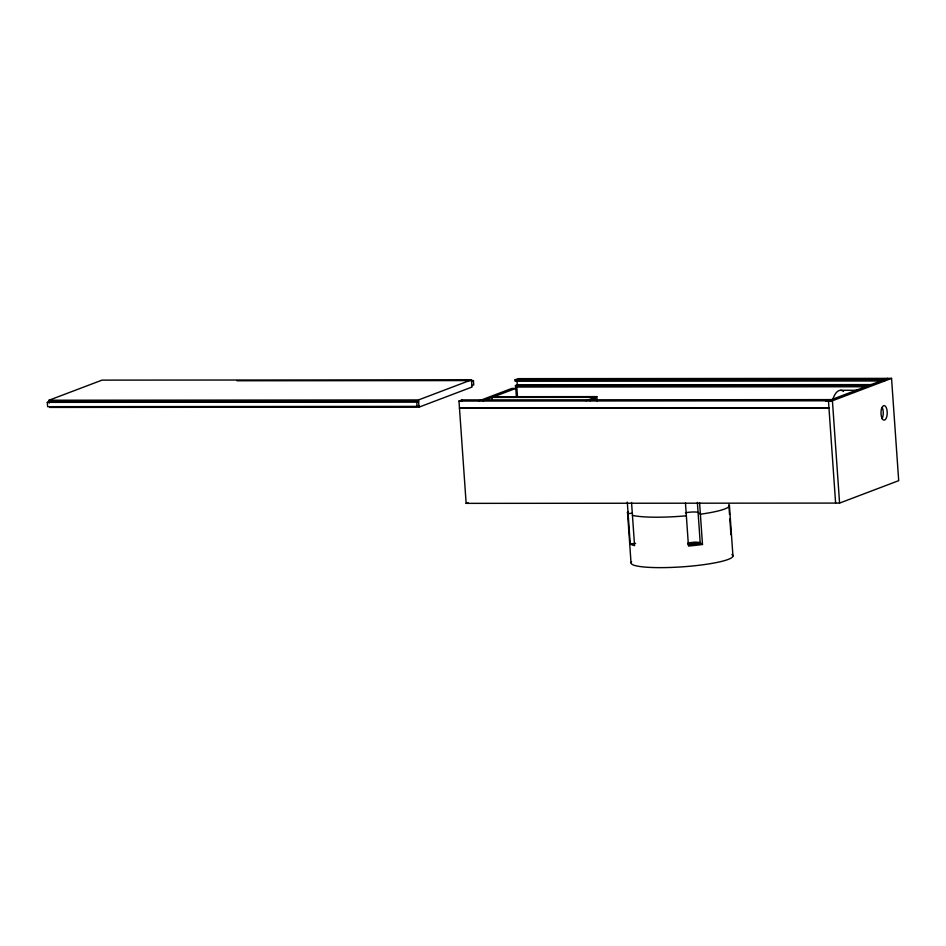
<?xml version="1.0" encoding="UTF-8"?>
<svg xmlns="http://www.w3.org/2000/svg" width="946" height="946" viewBox="0 0 946 946"><rect width="100%" height="100%" fill="white"/><g stroke="black" fill="none" stroke-linecap="round" stroke-linejoin="round"><path stroke-width="1.42" d="M49.251 403.091L49.05 400.217L102.014 380.126L471.486 379.843L471.995 387.044L419.019 407.135L49.547 407.419M47.3 402.357L49.145 401.648L418.617 401.376L416.772 402.074L47.3 402.357L47.607 406.674L417.08 406.402L418.924 405.692M49.05 400.217L418.522 399.933L471.486 379.843M471.593 381.285L473.438 380.588L473.733 384.904L471.888 385.613M881.648 380.978L515.132 381.25L515.038 379.807L518.112 378.648L891.546 378.365L898.7 480.663L839.575 503.083L466.142 503.367L458.987 401.069L462.062 399.898L831.534 399.614L831.64 401.057L825.728 401.069M867.269 386.748L515.535 387.02L515.44 385.578L517.285 384.88L871.976 384.608M517.474 396.587L516.753 386.323L518.609 385.625M479.078 400.844L511.845 388.416L515.795 388.416L516.41 397.202M483.039 400.832L515.795 388.416M586.118 400.702L591.628 398.609L595.578 398.609L590.079 400.702M597.163 401.021L596.855 396.622L595.01 397.332L492.086 397.403L492.287 400.335M466.142 503.367L467.986 502.669M887.585 378.365L828.46 400.785L835.614 503.095M458.987 401.069L832.421 400.785L891.546 378.365M632.448 513.217L628.109 513.631A51.084 7.379 -4 0 1 627.86 511.62M627.304 502.101L630.225 543.891L635.629 543.382M515.038 379.807L884.51 379.535L884.605 380.978M236.973 380.765L473.438 380.588M515.44 385.578L871.609 385.306M516.753 386.323L621.688 386.24M840.781 390.284L856.91 390.272M493.93 396.705L596.855 396.622M459.472 408.045L828.944 407.761M459.484 408.27L828.956 407.986M699.579 502.681L702.488 544.47L700.194 542.732L697.379 502.385M832.421 400.785L839.575 503.083M729.437 505.566L732.949 556.106M728.917 505.885L729.532 514.529M729.827 518.857L730.939 534.703A51.084 7.379 -4 0 0 730.785 534.585M685.46 502.834L688.463 546.055A51.084 7.379 -4 0 0 702.488 544.47M631.55 502.492L634.565 545.617A51.084 7.379 -4 0 1 630.225 543.891M627.517 512.33L631.029 562.835M516.977 380.552L517.285 384.88M462.062 399.898L462.168 401.341M418.522 399.933L419.019 407.135M416.772 402.074L417.08 406.402M728.822 504.443A51.084 7.379 -4 0 1 700.383 514.21L698.077 512.472A7.296 1.052 -4 0 0 692.85 511.999A7.296 1.052 -4 0 0 685.424 512.827M686.347 515.795A51.084 7.379 -4 0 1 632.448 515.369M731.885 554.545A51.084 7.379 -4 0 1 683.39 566.76A51.084 7.379 -4 0 1 631.609 561.806M688.061 542.969A7.296 1.052 -4 0 1 698.172 542.306A7.296 1.052 -4 0 1 698.349 543.761A7.296 1.052 -4 0 1 688.25 544.529M688.274 543.465A5.108 0.733 -4 0 1 696.197 542.614A5.108 0.733 -4 0 1 695.889 543.82A5.108 0.733 -4 0 1 688.144 543.95M832.728 399.673A22.621 9.673 90 0 1 843.572 391.408M882.24 407.43A7.296 3.122 90 0 1 882.027 418.735M881.447 409.086A7.296 3.122 90 0 0 884.061 420.166A7.296 3.122 90 0 0 886.851 409.37A7.296 3.122 90 0 0 881.447 409.086"/></g></svg>
